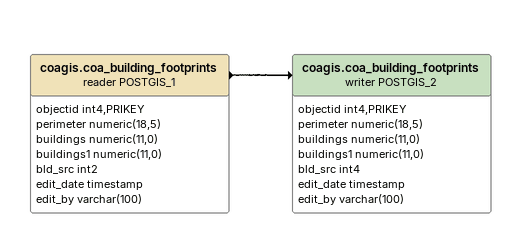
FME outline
coagis.coa_building_footprints (reader POSTGIS_1)
    attributes: objectid int4,PRIKEY, perimeter numeric(18,5), buildings numeric(11,0), buildings1 numeric(11,0), bld_src int2, edit_date timestamp, edit_by varchar(100)
    -> coagis.coa_building_footprints (writer POSTGIS_2)
coagis.coa_building_footprints (writer POSTGIS_2)
    attributes: objectid int4,PRIKEY, perimeter numeric(18,5), buildings numeric(11,0), buildings1 numeric(11,0), bld_src int4, edit_date timestamp, edit_by varchar(100)
